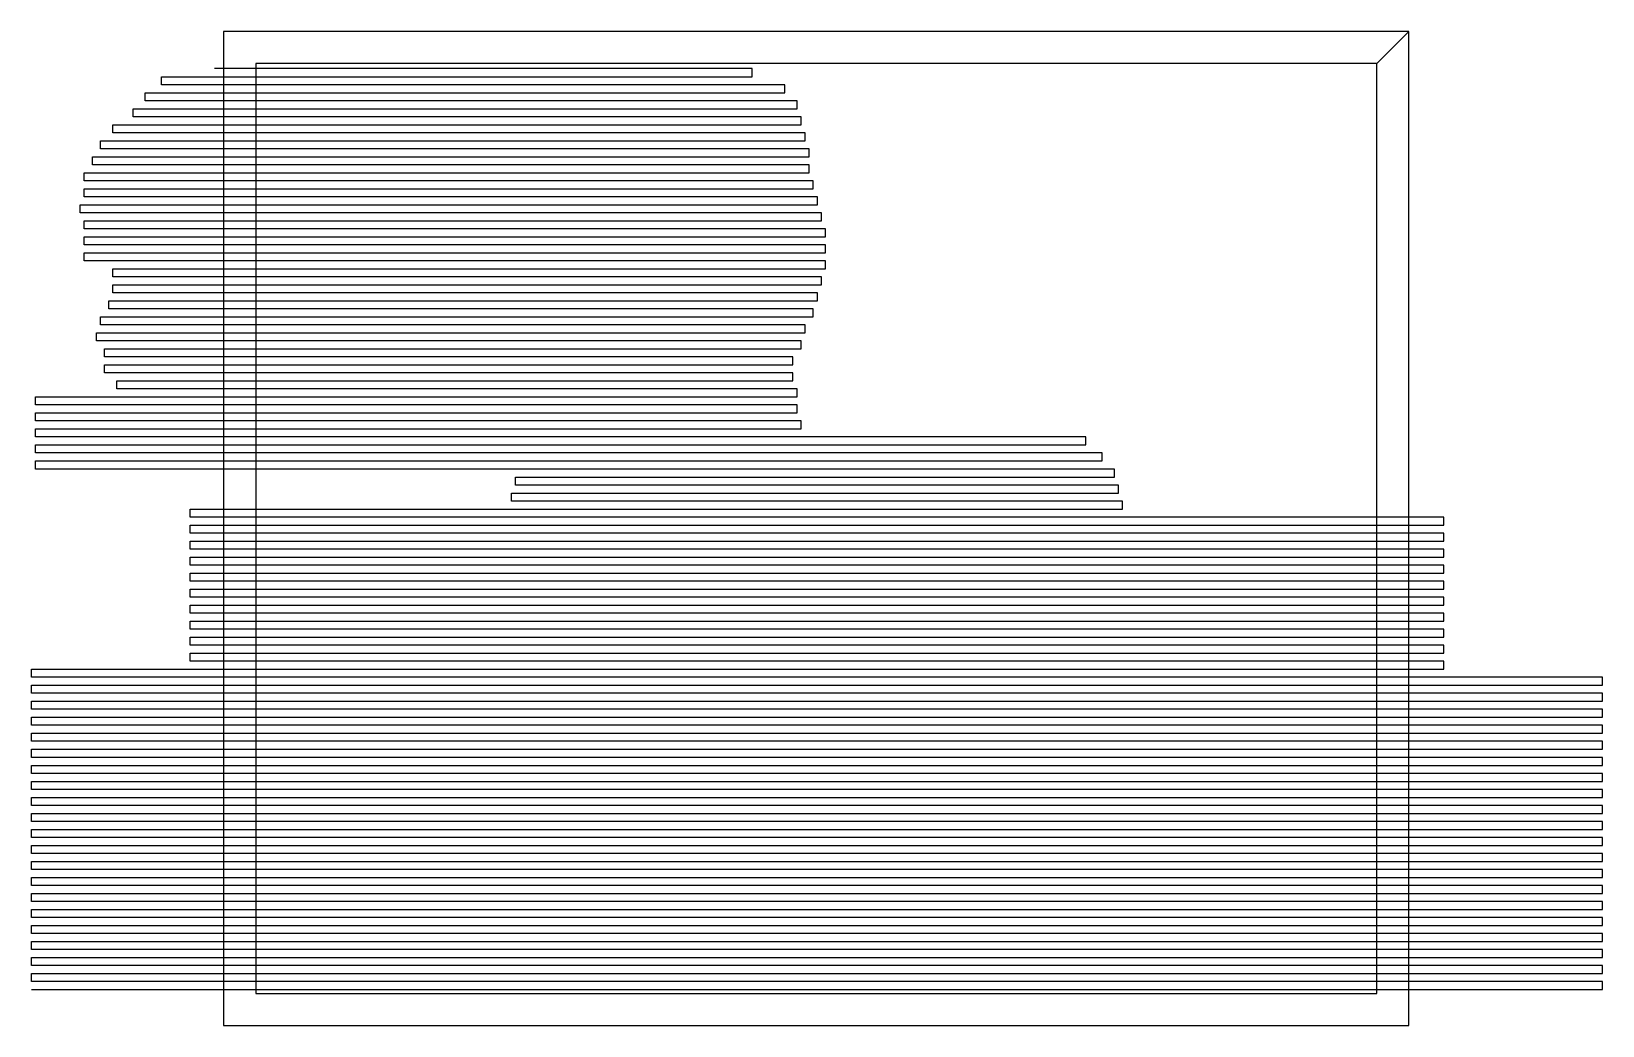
# Model space of a CAD drawing. Extents: x -84 to 14.1, y -60.1 to 2.
import ezdxf

# ---------------------------------------------------------------- set-up
doc = ezdxf.new("R2010")
doc.units = 0
doc.layers.add('DRW0', color=9, linetype='CONTINUOUS')
doc.layers.add('DRW0_CUT', color=4, linetype='CONTINUOUS')

msp = doc.modelspace()

# ---------------------------------------------------------------- linework, layer by layer
for p, q in [((0.992, 0.992), (2, 2)), ((0, 0), (0.992, 0.992)), ((-34.997, 0), (-69.994, 0)), ((-69.994, 0), (-69.994, -29.028)), ((0, 0), (-34.997, 0)), ((0, -29.044), (0, 0)), ((-69.994, -29.028), (-69.994, -58.072)), ((0, -58.072), (0, -29.044)), ((-69.994, -58.072), (-35.005, -58.072)), ((-35.005, -58.072), (0, -58.072))]:
    msp.add_line(p, q)
at = {"layer": '0_CUT'}
for p, q in [((-71.423, 2), (-71.994, 2)), ((-71.994, 2), (-71.994, 1.429)), ((1.405, 2), (-71.423, 2)), ((2, 2), (1.405, 2)), ((2, 1.405), (2, 2)), ((-71.994, 1.429), (-71.994, -59.5)), ((2, -59.5), (2, 1.405)), ((-71.994, -59.5), (-71.994, -60.072)), ((2, -60.072), (2, -59.5)), ((-71.994, -60.072), (-71.423, -60.072)), ((-71.423, -60.072), (1.429, -60.072)), ((1.429, -60.072), (2, -60.072))]:
    msp.add_line(p, q, dxfattribs=at)
at = {"layer": 'DRW0'}
for p, q in [((-75.868, -1.326), (-75.868, -0.826)), ((-75.868, -0.826), (-61.874, -0.826)), ((-58.572, -0.325), (-72.566, -0.325)), ((-61.874, -0.826), (-60.326, -0.826)), ((-59.842, -0.826), (-59.548, -0.826)), ((-58.532, -0.325), (-58.572, -0.325)), ((-57.556, -0.325), (-57.754, -0.325)), ((-52.984, -0.325), (-55.119, -0.325)), ((-54.373, -0.826), (-53.198, -0.826)), ((-52.999, -0.826), (-52.984, -0.826)), ((-38.99, -0.325), (-52.984, -0.325)), ((-52.984, -0.826), (-38.99, -0.826)), ((-38.99, -0.826), (-38.99, -0.325)), ((-76.884, -2.326), (-76.884, -1.826)), ((-76.884, -1.826), (-62.89, -1.826)), ((-61.874, -1.326), (-75.868, -1.326)), ((-62.89, -1.826), (-61.247, -1.826)), ((-61.675, -1.326), (-61.874, -1.326)), ((-61.382, -1.326), (-61.485, -1.326)), ((-60.405, -1.326), (-60.897, -1.326)), ((-50.952, -1.326), (-51.817, -1.326)), ((-51.086, -1.826), (-50.952, -1.826)), ((-36.958, -1.326), (-50.952, -1.326)), ((-50.952, -1.826), (-36.958, -1.826)), ((-36.958, -1.826), (-36.958, -1.326)), ((-77.646, -3.326), (-77.646, -2.826)), ((-77.646, -2.826), (-63.652, -2.826)), ((-62.89, -2.326), (-76.884, -2.326)), ((-63.652, -2.826), (-63.175, -2.826)), ((-62.866, -2.326), (-62.89, -2.326)), ((-62.199, -2.826), (-62.104, -2.826)), ((-62.088, -2.326), (-62.183, -2.326)), ((-61.699, -2.326), (-61.993, -2.326)), ((-50.19, -2.326), (-50.761, -2.326)), ((-50.388, -2.826), (-50.19, -2.826)), ((-36.196, -2.326), (-50.19, -2.326)), ((-50.19, -2.826), (-36.196, -2.826)), ((-36.196, -2.826), (-36.196, -2.326)), ((-78.916, -4.326), (-78.916, -3.826)), ((-78.916, -3.826), (-64.922, -3.826)), ((-63.652, -3.326), (-77.646, -3.326)), ((-64.922, -3.826), (-64.35, -3.826)), ((-63.763, -3.826), (-63.668, -3.826)), ((-63.588, -3.326), (-63.652, -3.326)), ((-49.936, -3.326), (-50.118, -3.326)), ((-50.094, -3.826), (-49.936, -3.826)), ((-35.942, -3.326), (-49.936, -3.326)), ((-49.936, -3.826), (-35.942, -3.826)), ((-35.942, -3.826), (-35.942, -3.326)), ((-79.678, -5.326), (-79.678, -4.826)), ((-79.678, -4.826), (-65.684, -4.826)), ((-64.922, -4.326), (-78.916, -4.326)), ((-65.684, -4.826), (-65.604, -4.826)), ((-64.803, -4.326), (-64.922, -4.326)), ((-64.723, -4.826), (-61.699, -4.826)), ((-63.144, -4.326), (-64.318, -4.326)), ((-61.778, -4.326), (-62.461, -4.326)), ((-49.88, -4.826), (-49.682, -4.826)), ((-49.682, -4.326), (-49.864, -4.326)), ((-35.688, -4.326), (-49.682, -4.326)), ((-49.682, -4.826), (-35.688, -4.826)), ((-35.688, -4.826), (-35.688, -4.326)), ((-80.186, -6.326), (-80.186, -5.826)), ((-80.186, -5.826), (-66.192, -5.826)), ((-65.684, -5.326), (-79.678, -5.326)), ((-66.192, -5.826), (-66.009, -5.826)), ((-65.716, -5.826), (-61.715, -5.826)), ((-65.62, -5.326), (-65.684, -5.326)), ((-61.62, -5.326), (-65.231, -5.326)), ((-49.428, -5.326), (-49.61, -5.326)), ((-49.602, -5.826), (-49.428, -5.826)), ((-35.434, -5.326), (-49.428, -5.326)), ((-49.428, -5.826), (-35.434, -5.826)), ((-35.434, -5.826), (-35.434, -5.326)), ((-80.694, -7.326), (-80.694, -6.826)), ((-80.694, -6.826), (-66.7, -6.826)), ((-66.192, -6.326), (-80.186, -6.326)), ((-66.7, -6.826), (-66.327, -6.826)), ((-66.224, -6.826), (-61.445, -6.826)), ((-66.112, -6.326), (-66.192, -6.326)), ((-61.818, -6.326), (-66.017, -6.326)), ((-60.953, -6.826), (-60.755, -6.826)), ((-60.072, -6.826), (-59.977, -6.826)), ((-59.683, -6.826), (-59.588, -6.826)), ((-49.531, -6.826), (-49.428, -6.826)), ((-49.428, -6.326), (-49.507, -6.326)), ((-35.434, -6.326), (-49.428, -6.326)), ((-49.428, -6.826), (-35.434, -6.826)), ((-35.434, -6.826), (-35.434, -6.326)), ((-66.7, -7.326), (-80.694, -7.326)), ((-80.694, -8.327), (-80.694, -7.826)), ((-80.694, -7.826), (-66.7, -7.826)), ((-66.446, -7.326), (-66.7, -7.326)), ((-66.7, -7.826), (-66.62, -7.826)), ((-62.826, -7.326), (-66.343, -7.326)), ((-66.327, -7.826), (-63.104, -7.826)), ((-63.001, -7.826), (-62.517, -7.826)), ((-61.564, -7.326), (-62.342, -7.326)), ((-62.223, -7.826), (-61.929, -7.826)), ((-61.834, -7.826), (-61.54, -7.826)), ((-61.167, -7.326), (-61.366, -7.326)), ((-60.755, -7.826), (-60.659, -7.826)), ((-60.485, -7.326), (-60.683, -7.326)), ((-60.469, -7.826), (-60.27, -7.826)), ((-49.174, -7.326), (-49.356, -7.326)), ((-49.237, -7.826), (-49.174, -7.826)), ((-35.18, -7.326), (-49.174, -7.326)), ((-49.174, -7.826), (-35.18, -7.826)), ((-35.18, -7.826), (-35.18, -7.326)), ((-80.948, -9.327), (-80.948, -8.827)), ((-80.948, -8.827), (-66.954, -8.827)), ((-66.7, -8.327), (-80.694, -8.327)), ((-66.954, -8.827), (-66.478, -8.827)), ((-66.485, -8.327), (-66.7, -8.327)), ((-66.382, -8.827), (-62.969, -8.827)), ((-62.382, -8.327), (-66.287, -8.327)), ((-62.675, -8.827), (-62.572, -8.827)), ((-61.89, -8.327), (-61.993, -8.327)), ((-60.62, -8.327), (-61.501, -8.327)), ((-61.501, -8.827), (-61.405, -8.827)), ((-60.913, -8.827), (-60.723, -8.827)), ((-60.62, -8.827), (-60.524, -8.827)), ((-60.135, -8.827), (-60.032, -8.827)), ((-48.92, -8.327), (-48.999, -8.327)), ((-48.999, -8.827), (-48.92, -8.827)), ((-34.926, -8.327), (-48.92, -8.327)), ((-48.92, -8.827), (-34.926, -8.827)), ((-34.926, -8.827), (-34.926, -8.327)), ((-66.954, -9.327), (-80.948, -9.327)), ((-66.716, -9.327), (-66.954, -9.327)), ((-66.422, -9.327), (-66.62, -9.327)), ((-63.691, -9.327), (-66.231, -9.327)), ((-63.199, -9.327), (-63.588, -9.327)), ((-62.715, -9.327), (-63.009, -9.327)), ((-60.564, -9.327), (-61.445, -9.327)), ((-48.666, -9.327), (-48.848, -9.327)), ((-34.672, -9.327), (-48.666, -9.327)), ((-34.672, -9.827), (-34.672, -9.327)), ((-80.694, -10.327), (-80.694, -9.827)), ((-80.694, -9.827), (-66.7, -9.827)), ((-66.7, -10.327), (-80.694, -10.327)), ((-66.7, -9.827), (-66.517, -9.827)), ((-66.557, -10.327), (-66.7, -10.327)), ((-65.295, -10.327), (-66.271, -10.327)), ((-66.224, -9.827), (-64.08, -9.827)), ((-65.001, -10.327), (-65.096, -10.327)), ((-62.223, -9.827), (-62.128, -9.827)), ((-62.025, -9.827), (-61.834, -9.827)), ((-48.745, -9.827), (-48.666, -9.827)), ((-48.666, -9.827), (-34.672, -9.827)), ((-48.412, -10.327), (-48.594, -10.327)), ((-34.417, -10.327), (-48.412, -10.327)), ((-34.417, -10.827), (-34.417, -10.327)), ((-80.694, -11.327), (-80.694, -10.827)), ((-80.694, -10.827), (-66.7, -10.827)), ((-66.7, -11.327), (-80.694, -11.327)), ((-66.7, -10.827), (-66.62, -10.827)), ((-66.581, -11.327), (-66.7, -11.327)), ((-65.604, -11.327), (-66.382, -11.327)), ((-66.327, -10.827), (-65.446, -10.827)), ((-64.43, -11.327), (-64.525, -11.327)), ((-48.554, -10.827), (-48.412, -10.827)), ((-48.412, -10.827), (-34.417, -10.827)), ((-34.417, -11.327), (-48.412, -11.327)), ((-34.417, -11.827), (-34.417, -11.327)), ((-80.694, -12.327), (-80.694, -11.827)), ((-80.694, -11.827), (-66.7, -11.827)), ((-66.7, -12.327), (-80.694, -12.327)), ((-66.7, -11.827), (-66.517, -11.827)), ((-66.581, -12.327), (-66.7, -12.327)), ((-66.422, -11.827), (-65.35, -11.827)), ((-65.406, -12.327), (-66.382, -12.327)), ((-65.247, -11.827), (-65.057, -11.827)), ((-63.255, -12.327), (-63.549, -12.327)), ((-61.009, -12.327), (-61.112, -12.327)), ((-58.278, -12.327), (-58.476, -12.327)), ((-48.451, -11.827), (-48.412, -11.827)), ((-48.412, -11.827), (-34.417, -11.827)), ((-34.417, -12.327), (-48.412, -12.327)), ((-34.417, -12.827), (-34.417, -12.327)), ((-78.916, -13.327), (-78.916, -12.827)), ((-78.916, -12.827), (-64.922, -12.827)), ((-64.922, -13.327), (-78.916, -13.327)), ((-64.922, -12.827), (-64.739, -12.827)), ((-64.779, -13.327), (-64.922, -13.327)), ((-61.953, -13.327), (-62.144, -13.327)), ((-50.285, -12.827), (-49.999, -12.827)), ((-49.801, -12.827), (-49.412, -12.827)), ((-49.348, -13.327), (-49.642, -13.327)), ((-34.672, -13.327), (-48.666, -13.327)), ((-48.626, -12.827), (-48.412, -12.827)), ((-48.412, -12.827), (-34.417, -12.827)), ((-34.672, -13.827), (-34.672, -13.327)), ((-78.916, -14.327), (-78.916, -13.827)), ((-78.916, -13.827), (-64.922, -13.827)), ((-64.922, -14.327), (-78.916, -14.327)), ((-64.35, -14.327), (-64.922, -14.327)), ((-64.057, -14.327), (-64.255, -14.327)), ((-63.668, -14.327), (-63.961, -14.327)), ((-63.374, -14.327), (-63.572, -14.327)), ((-62.787, -14.327), (-63.08, -14.327)), ((-61.715, -14.327), (-62.596, -14.327)), ((-62.382, -13.827), (-61.699, -13.827)), ((-34.926, -14.327), (-48.92, -14.327)), ((-48.808, -13.827), (-48.666, -13.827)), ((-48.666, -13.827), (-34.672, -13.827)), ((-34.926, -14.82), (-34.926, -14.327)), ((-79.17, -15.32), (-79.17, -14.82)), ((-79.17, -14.82), (-65.176, -14.82)), ((-65.176, -15.32), (-79.17, -15.32)), ((-65.176, -14.82), (-64.215, -14.82)), ((-64.993, -15.32), (-65.176, -15.32)), ((-64.604, -15.32), (-64.803, -15.32)), ((-64.12, -14.82), (-63.826, -14.82)), ((-61.874, -15.32), (-63.041, -15.32)), ((-62.945, -14.82), (-61.969, -14.82)), ((-56.206, -15.32), (-57.572, -15.32)), ((-49.174, -14.82), (-48.92, -14.82)), ((-35.18, -15.32), (-49.174, -15.32)), ((-48.92, -14.82), (-34.926, -14.82)), ((-35.18, -15.82), (-35.18, -15.32)), ((-79.678, -16.32), (-79.678, -15.82)), ((-79.678, -15.82), (-65.684, -15.82)), ((-65.684, -16.32), (-79.678, -16.32)), ((-65.684, -15.82), (-65.501, -15.82)), ((-65.581, -16.32), (-65.684, -16.32)), ((-65.406, -15.82), (-65.311, -15.82)), ((-63.358, -15.82), (-62.477, -15.82)), ((-62.945, -16.32), (-63.334, -16.32)), ((-62.382, -15.82), (-62.183, -15.82)), ((-61.58, -16.32), (-61.874, -16.32)), ((-57.103, -15.82), (-56.619, -15.82)), ((-49.682, -16.32), (-49.864, -16.32)), ((-35.688, -16.32), (-49.682, -16.32)), ((-49.586, -15.82), (-49.174, -15.82)), ((-49.174, -15.82), (-35.18, -15.82)), ((-35.688, -16.82), (-35.688, -16.32)), ((-79.932, -17.32), (-79.932, -16.82)), ((-79.932, -16.82), (-65.938, -16.82)), ((-65.938, -17.32), (-79.932, -17.32)), ((-65.66, -17.32), (-65.938, -17.32)), ((-35.942, -17.32), (-49.936, -17.32)), ((-49.824, -16.82), (-49.682, -16.82)), ((-49.682, -16.82), (-35.688, -16.82)), ((-35.942, -17.82), (-35.942, -17.32)), ((-79.424, -18.32), (-79.424, -17.82)), ((-79.424, -17.82), (-65.43, -17.82)), ((-65.43, -18.32), (-79.424, -18.32)), ((-65.192, -18.32), (-65.43, -18.32)), ((-59.627, -18.32), (-59.818, -18.32)), ((-36.45, -18.32), (-50.444, -18.32)), ((-50.293, -17.82), (-49.936, -17.82)), ((-49.936, -17.82), (-35.942, -17.82)), ((-36.45, -18.82), (-36.45, -18.32)), ((-79.424, -19.32), (-79.424, -18.82)), ((-79.424, -18.82), (-65.43, -18.82)), ((-65.43, -19.32), (-79.424, -19.32)), ((-65.43, -18.82), (-64.954, -18.82)), ((-65.271, -19.32), (-65.43, -19.32)), ((-64.787, -19.32), (-65.081, -19.32)), ((-62.247, -19.32), (-62.929, -19.32)), ((-50.602, -18.82), (-50.444, -18.82)), ((-50.444, -19.32), (-50.523, -19.32)), ((-50.444, -18.82), (-36.45, -18.82)), ((-36.45, -19.32), (-50.444, -19.32)), ((-36.45, -19.82), (-36.45, -19.32)), ((-78.662, -20.32), (-78.662, -19.82)), ((-78.662, -19.82), (-64.668, -19.82)), ((-64.668, -20.32), (-78.662, -20.32)), ((-64.334, -20.32), (-64.668, -20.32)), ((-62.906, -19.82), (-62.517, -19.82)), ((-62.58, -20.32), (-62.866, -20.32)), ((-50.602, -19.82), (-50.444, -19.82)), ((-50.444, -19.82), (-36.45, -19.82)), ((-50.19, -20.32), (-50.372, -20.32)), ((-36.196, -20.32), (-50.19, -20.32)), ((-36.196, -20.82), (-36.196, -20.32)), ((-83.742, -21.32), (-83.742, -20.82)), ((-83.742, -20.82), (-69.748, -20.82)), ((-69.748, -21.32), (-83.742, -21.32)), ((-69.748, -20.82), (-64.493, -20.82)), ((-69.51, -21.32), (-69.748, -21.32)), ((-63.842, -21.32), (-68.438, -21.32)), ((-62.286, -21.32), (-63.453, -21.32)), ((-63.318, -20.82), (-62.929, -20.82)), ((-62.731, -20.82), (-62.54, -20.82)), ((-59.119, -20.82), (-58.826, -20.82)), ((-50.428, -20.82), (-50.19, -20.82)), ((-50.19, -21.32), (-50.269, -21.32)), ((-50.19, -20.82), (-36.196, -20.82)), ((-36.196, -21.32), (-50.19, -21.32)), ((-36.196, -21.821), (-36.196, -21.32)), ((-83.742, -22.321), (-83.742, -21.821)), ((-83.742, -21.821), (-69.748, -21.821)), ((-69.748, -22.321), (-83.742, -22.321)), ((-69.748, -21.821), (-69.668, -21.821)), ((-69.645, -22.321), (-69.748, -22.321)), ((-67.128, -21.821), (-64.001, -21.821)), ((-63.398, -22.321), (-65.835, -22.321)), ((-63.707, -21.821), (-62.636, -21.821)), ((-62.223, -22.321), (-63.302, -22.321)), ((-62.437, -21.821), (-61.659, -21.821)), ((-61.445, -22.321), (-61.739, -22.321)), ((-60.762, -22.321), (-61.247, -22.321)), ((-60.08, -22.321), (-60.366, -22.321)), ((-58.318, -22.321), (-58.516, -22.321)), ((-50.428, -21.821), (-50.19, -21.821)), ((-49.936, -22.321), (-50.213, -22.321)), ((-50.19, -21.821), (-36.196, -21.821)), ((-35.942, -22.321), (-49.936, -22.321)), ((-35.942, -22.821), (-35.942, -22.321)), ((-83.742, -23.321), (-83.742, -22.821)), ((-83.742, -22.821), (-69.748, -22.821)), ((-69.748, -23.321), (-83.742, -23.321)), ((-69.748, -22.821), (-69.668, -22.821)), ((-69.526, -23.321), (-69.748, -23.321)), ((-62.294, -23.321), (-65.223, -23.321)), ((-65.073, -22.821), (-62.342, -22.821)), ((-60.096, -22.821), (-59.318, -22.821)), ((-59.024, -22.821), (-58.437, -22.821)), ((-50.039, -22.821), (-49.936, -22.821)), ((-49.936, -22.821), (-35.942, -22.821)), ((-36.426, -23.321), (-49.697, -23.321)), ((-32.155, -23.321), (-33.314, -23.321)), ((-18.161, -23.321), (-32.155, -23.321)), ((-18.161, -23.821), (-18.161, -23.321)), ((-83.742, -24.321), (-83.742, -23.821)), ((-83.742, -23.821), (-69.748, -23.821)), ((-69.748, -24.321), (-83.742, -24.321)), ((-69.748, -23.821), (-69.668, -23.821)), ((-69.676, -24.321), (-69.748, -24.321)), ((-62.152, -24.321), (-66.16, -24.321)), ((-65.763, -23.821), (-62.247, -23.821)), ((-61.667, -24.321), (-62.056, -24.321)), ((-58.643, -24.321), (-58.738, -24.321)), ((-38.323, -24.321), (-49.951, -24.321)), ((-49.745, -23.821), (-37.64, -23.821)), ((-32.378, -23.821), (-32.155, -23.821)), ((-32.155, -23.821), (-18.161, -23.821)), ((-31.139, -24.321), (-31.711, -24.321)), ((-17.145, -24.321), (-31.139, -24.321)), ((-17.145, -24.821), (-17.145, -24.321)), ((-83.742, -25.321), (-83.742, -24.821)), ((-83.742, -24.821), (-69.748, -24.821)), ((-69.748, -25.321), (-83.742, -25.321)), ((-39.101, -25.321), (-69.748, -25.321)), ((-66.525, -24.821), (-61.644, -24.821)), ((-61.445, -24.821), (-61.35, -24.821)), ((-54.222, -24.821), (-53.634, -24.821)), ((-53.047, -24.821), (-52.952, -24.821)), ((-50.213, -24.821), (-38.886, -24.821)), ((-31.29, -24.821), (-31.139, -24.821)), ((-31.139, -24.821), (-17.145, -24.821)), ((-30.377, -25.321), (-30.75, -25.321)), ((-16.383, -25.321), (-30.377, -25.321)), ((-16.383, -25.821), (-16.383, -25.321)), ((-53.769, -26.321), (-53.769, -25.821)), ((-53.769, -25.821), (-39.775, -25.821)), ((-39.775, -26.321), (-53.769, -26.321)), ((-39.775, -25.821), (-39.474, -25.821)), ((-39.728, -26.321), (-39.775, -26.321)), ((-30.552, -25.821), (-30.377, -25.821)), ((-30.377, -25.821), (-16.383, -25.821)), ((-30.123, -26.321), (-30.361, -26.321)), ((-16.129, -26.321), (-30.123, -26.321)), ((-16.129, -26.821), (-16.129, -26.321)), ((-54.023, -27.321), (-54.023, -26.821)), ((-54.023, -26.821), (-40.029, -26.821)), ((-40.029, -27.321), (-54.023, -27.321)), ((-40.029, -26.821), (-39.847, -26.821)), ((-39.887, -27.321), (-40.029, -27.321)), ((-30.163, -26.821), (-30.123, -26.821)), ((-30.123, -26.821), (-16.129, -26.821)), ((-29.869, -27.321), (-30.004, -27.321)), ((-15.875, -27.321), (-29.869, -27.321)), ((-15.875, -27.821), (-15.875, -27.321)), ((-74.09, -28.321), (-74.09, -27.821)), ((-74.09, -27.821), (-60.096, -27.821)), ((-60.096, -28.321), (-74.09, -28.321)), ((-60.096, -27.821), (-40.006, -27.821)), ((-59.889, -28.321), (-60.096, -28.321)), ((-39.879, -28.321), (-49.888, -28.321)), ((-30.02, -27.821), (-29.869, -27.821)), ((-19.884, -28.321), (-29.893, -28.321)), ((-29.869, -27.821), (-15.875, -27.821)), ((-9.803, -28.321), (-9.882, -28.321)), ((4.191, -28.321), (-9.803, -28.321)), ((4.191, -28.821), (4.191, -28.321)), ((-74.09, -29.322), (-74.09, -28.821)), ((-74.09, -28.821), (-60.096, -28.821)), ((-60.096, -29.322), (-74.09, -29.322)), ((-60.096, -28.821), (-60.016, -28.821)), ((-59.889, -29.322), (-60.096, -29.322)), ((-50.015, -28.821), (-39.958, -28.821)), ((-39.728, -29.322), (-49.888, -29.322)), ((-30.076, -28.821), (-20.011, -28.821)), ((-19.884, -29.322), (-30.044, -29.322)), ((-10.009, -28.821), (-9.803, -28.821)), ((-9.803, -29.322), (-9.882, -29.322)), ((-9.803, -28.821), (4.191, -28.821)), ((4.191, -29.322), (-9.803, -29.322)), ((4.191, -29.822), (4.191, -29.322)), ((-74.09, -30.322), (-74.09, -29.822)), ((-74.09, -29.822), (-60.096, -29.822)), ((-60.096, -30.322), (-74.09, -30.322)), ((-60.096, -29.822), (-60.016, -29.822)), ((-59.889, -30.322), (-60.096, -30.322)), ((-50.015, -29.822), (-39.696, -29.822)), ((-39.347, -30.322), (-49.888, -30.322)), ((-19.884, -30.322), (-30.425, -30.322)), ((-30.33, -29.822), (-20.011, -29.822)), ((-10.009, -29.822), (-9.803, -29.822)), ((-9.803, -30.322), (-9.882, -30.322)), ((-9.803, -29.822), (4.191, -29.822)), ((4.191, -30.322), (-9.803, -30.322)), ((4.191, -30.822), (4.191, -30.322)), ((-74.09, -31.322), (-74.09, -30.822)), ((-74.09, -30.822), (-60.096, -30.822)), ((-60.096, -31.322), (-74.09, -31.322)), ((-60.096, -30.822), (-60.016, -30.822)), ((-59.889, -31.322), (-60.096, -31.322)), ((-50.015, -30.822), (-39.188, -30.822)), ((-38.68, -31.322), (-49.888, -31.322)), ((-19.884, -31.322), (-31.092, -31.322)), ((-30.838, -30.822), (-20.011, -30.822)), ((-10.009, -30.822), (-9.803, -30.822)), ((-9.803, -31.322), (-9.882, -31.322)), ((-9.803, -30.822), (4.191, -30.822)), ((4.191, -31.322), (-9.803, -31.322)), ((4.191, -31.822), (4.191, -31.322)), ((-74.09, -32.322), (-74.09, -31.822)), ((-74.09, -31.822), (-60.096, -31.822)), ((-60.096, -32.322), (-74.09, -32.322)), ((-60.096, -31.822), (-60.016, -31.822)), ((-59.889, -32.322), (-60.096, -32.322)), ((-50.015, -31.822), (-38.323, -31.822)), ((-37.513, -32.322), (-49.888, -32.322)), ((-19.884, -32.322), (-32.258, -32.322)), ((-31.703, -31.822), (-20.011, -31.822)), ((-10.009, -31.822), (-9.803, -31.822)), ((-9.803, -32.322), (-9.882, -32.322)), ((-9.803, -31.822), (4.191, -31.822)), ((4.191, -32.322), (-9.803, -32.322)), ((4.191, -32.822), (4.191, -32.322)), ((-74.09, -33.322), (-74.09, -32.822)), ((-74.09, -32.822), (-60.096, -32.822)), ((-60.096, -33.322), (-74.09, -33.322)), ((-60.096, -32.822), (-60.016, -32.822)), ((-59.889, -33.322), (-60.096, -33.322)), ((-50.015, -32.822), (-36.569, -32.822)), ((-19.884, -33.322), (-49.888, -33.322)), ((-33.457, -32.822), (-20.011, -32.822)), ((-10.009, -32.822), (-9.803, -32.822)), ((-9.803, -33.322), (-9.882, -33.322)), ((-9.803, -32.822), (4.191, -32.822)), ((4.191, -33.322), (-9.803, -33.322)), ((4.191, -33.822), (4.191, -33.322)), ((-74.09, -34.322), (-74.09, -33.822)), ((-74.09, -33.822), (-60.096, -33.822)), ((-60.096, -34.322), (-74.09, -34.322)), ((-60.096, -33.822), (-60.016, -33.822)), ((-59.889, -34.322), (-60.096, -34.322)), ((-50.015, -33.822), (-20.011, -33.822)), ((-19.884, -34.322), (-49.888, -34.322)), ((-10.009, -33.822), (-9.803, -33.822)), ((-9.803, -34.322), (-9.882, -34.322)), ((-9.803, -33.822), (4.191, -33.822)), ((4.191, -34.322), (-9.803, -34.322)), ((4.191, -34.822), (4.191, -34.322)), ((-74.09, -35.322), (-74.09, -34.822)), ((-74.09, -34.822), (-60.096, -34.822)), ((-60.096, -34.822), (-60.016, -34.822)), ((-50.015, -34.822), (-20.011, -34.822)), ((-10.009, -34.822), (-9.803, -34.822)), ((-9.803, -34.822), (4.191, -34.822)), ((-60.096, -35.322), (-74.09, -35.322)), ((-74.09, -36.323), (-74.09, -35.822)), ((-74.09, -35.822), (-60.096, -35.822)), ((-59.889, -35.322), (-60.096, -35.322)), ((-60.096, -35.822), (-60.016, -35.822)), ((-50.015, -35.822), (-20.011, -35.822)), ((-19.884, -35.322), (-49.888, -35.322)), ((-10.009, -35.822), (-9.803, -35.822)), ((-9.803, -35.322), (-9.882, -35.322)), ((4.191, -35.322), (-9.803, -35.322)), ((-9.803, -35.822), (4.191, -35.822)), ((4.191, -35.822), (4.191, -35.322)), ((-60.096, -36.323), (-74.09, -36.323)), ((-74.09, -37.323), (-74.09, -36.823)), ((-74.09, -36.823), (-60.096, -36.823)), ((-59.889, -36.323), (-60.096, -36.323)), ((-60.096, -36.823), (-60.016, -36.823)), ((-50.015, -36.823), (-20.011, -36.823)), ((-19.884, -36.323), (-49.888, -36.323)), ((-10.009, -36.823), (-9.803, -36.823)), ((-9.803, -36.323), (-9.882, -36.323)), ((4.191, -36.323), (-9.803, -36.323)), ((-9.803, -36.823), (4.191, -36.823)), ((4.191, -36.823), (4.191, -36.323)), ((-83.996, -38.323), (-83.996, -37.823)), ((-83.996, -37.823), (-70.002, -37.823)), ((-60.096, -37.323), (-74.09, -37.323)), ((-70.002, -37.823), (-59.921, -37.823)), ((-59.889, -37.323), (-60.096, -37.323)), ((-49.92, -37.823), (-19.915, -37.823)), ((-19.884, -37.323), (-49.888, -37.323)), ((-9.922, -37.823), (-9.803, -37.823)), ((-9.803, -37.323), (-9.882, -37.323)), ((4.191, -37.323), (-9.803, -37.323)), ((-9.803, -37.823), (4.191, -37.823)), ((4.191, -37.823), (4.191, -37.323)), ((-70.002, -38.323), (-83.996, -38.323)), ((-83.996, -39.323), (-83.996, -38.823)), ((-83.996, -38.823), (-70.002, -38.823)), ((-69.978, -38.323), (-70.002, -38.323)), ((-70.002, -38.823), (-69.922, -38.823)), ((-29.98, -38.323), (-39.982, -38.323)), ((-39.918, -38.823), (-29.917, -38.823)), ((0.103, -38.323), (0.024, -38.323)), ((0.079, -38.823), (0.103, -38.823)), ((14.097, -38.323), (0.103, -38.323)), ((0.103, -38.823), (14.097, -38.823)), ((14.097, -38.823), (14.097, -38.323)), ((-70.002, -39.323), (-83.996, -39.323)), ((-83.996, -40.323), (-83.996, -39.823)), ((-83.996, -39.823), (-70.002, -39.823)), ((-69.978, -39.323), (-70.002, -39.323)), ((-70.002, -39.823), (-69.922, -39.823)), ((-29.98, -39.323), (-39.982, -39.323)), ((-39.918, -39.823), (-29.917, -39.823)), ((0.103, -39.323), (0.024, -39.323)), ((0.079, -39.823), (0.103, -39.823)), ((14.097, -39.323), (0.103, -39.323)), ((0.103, -39.823), (14.097, -39.823)), ((14.097, -39.823), (14.097, -39.323)), ((-70.002, -40.323), (-83.996, -40.323)), ((-83.996, -41.323), (-83.996, -40.823)), ((-83.996, -40.823), (-70.002, -40.823)), ((-69.978, -40.323), (-70.002, -40.323)), ((-70.002, -40.823), (-69.922, -40.823)), ((-29.98, -40.323), (-39.982, -40.323)), ((-39.918, -40.823), (-29.917, -40.823)), ((0.103, -40.323), (0.024, -40.323)), ((0.079, -40.823), (0.103, -40.823)), ((14.097, -40.323), (0.103, -40.323)), ((0.103, -40.823), (14.097, -40.823)), ((14.097, -40.823), (14.097, -40.323)), ((-70.002, -41.323), (-83.996, -41.323)), ((-83.996, -42.323), (-83.996, -41.823)), ((-83.996, -41.823), (-70.002, -41.823)), ((-69.978, -41.323), (-70.002, -41.323)), ((-70.002, -41.823), (-69.922, -41.823)), ((-29.98, -41.323), (-39.982, -41.323)), ((-39.918, -41.823), (-29.917, -41.823)), ((0.103, -41.323), (0.024, -41.323)), ((0.079, -41.823), (0.103, -41.823)), ((14.097, -41.323), (0.103, -41.323)), ((0.103, -41.823), (14.097, -41.823)), ((14.097, -41.823), (14.097, -41.323)), ((-70.002, -42.323), (-83.996, -42.323)), ((-83.996, -43.324), (-83.996, -42.823)), ((-83.996, -42.823), (-70.002, -42.823)), ((-69.978, -42.323), (-70.002, -42.323)), ((-70.002, -42.823), (-69.922, -42.823)), ((-29.98, -42.323), (-39.982, -42.323)), ((-39.918, -42.823), (-29.917, -42.823)), ((0.103, -42.323), (0.024, -42.323)), ((0.079, -42.823), (0.103, -42.823)), ((14.097, -42.323), (0.103, -42.323)), ((0.103, -42.823), (14.097, -42.823)), ((14.097, -42.823), (14.097, -42.323)), ((-70.002, -43.324), (-83.996, -43.324)), ((-83.996, -44.324), (-83.996, -43.824)), ((-83.996, -43.824), (-70.002, -43.824)), ((-69.978, -43.324), (-70.002, -43.324)), ((-70.002, -43.824), (-69.922, -43.824)), ((-29.98, -43.324), (-39.982, -43.324)), ((-39.918, -43.824), (-29.917, -43.824)), ((0.103, -43.324), (0.024, -43.324)), ((0.079, -43.824), (0.103, -43.824)), ((14.097, -43.324), (0.103, -43.324)), ((0.103, -43.824), (14.097, -43.824)), ((14.097, -43.824), (14.097, -43.324)), ((-70.002, -44.324), (-83.996, -44.324)), ((-83.996, -45.324), (-83.996, -44.824)), ((-83.996, -44.824), (-70.002, -44.824)), ((-69.978, -44.324), (-70.002, -44.324)), ((-70.002, -44.824), (-69.922, -44.824)), ((-29.98, -44.324), (-39.982, -44.324)), ((-39.918, -44.824), (-29.917, -44.824)), ((0.103, -44.324), (0.024, -44.324)), ((0.079, -44.824), (0.103, -44.824)), ((14.097, -44.324), (0.103, -44.324)), ((0.103, -44.824), (14.097, -44.824)), ((14.097, -44.824), (14.097, -44.324)), ((-70.002, -45.324), (-83.996, -45.324)), ((-83.996, -46.324), (-83.996, -45.824)), ((-83.996, -45.824), (-70.002, -45.824)), ((-69.978, -45.324), (-70.002, -45.324)), ((-70.002, -45.824), (-69.922, -45.824)), ((-29.98, -45.324), (-39.982, -45.324)), ((-39.918, -45.824), (-29.917, -45.824)), ((0.103, -45.324), (0.024, -45.324)), ((0.079, -45.824), (0.103, -45.824)), ((14.097, -45.324), (0.103, -45.324)), ((0.103, -45.824), (14.097, -45.824)), ((14.097, -45.824), (14.097, -45.324)), ((-70.002, -46.324), (-83.996, -46.324)), ((-83.996, -47.324), (-83.996, -46.824)), ((-83.996, -46.824), (-70.002, -46.824)), ((-69.978, -46.324), (-70.002, -46.324)), ((-70.002, -46.824), (-69.922, -46.824)), ((-29.98, -46.324), (-39.982, -46.324)), ((-39.918, -46.824), (-29.917, -46.824)), ((0.103, -46.324), (0.024, -46.324)), ((0.079, -46.824), (0.103, -46.824)), ((14.097, -46.324), (0.103, -46.324)), ((0.103, -46.824), (14.097, -46.824)), ((14.097, -46.824), (14.097, -46.324)), ((-70.002, -47.324), (-83.996, -47.324)), ((-83.996, -48.324), (-83.996, -47.824)), ((-83.996, -47.824), (-70.002, -47.824)), ((-69.978, -47.324), (-70.002, -47.324)), ((-70.002, -47.824), (-69.922, -47.824)), ((-29.98, -47.324), (-39.982, -47.324)), ((-39.918, -47.824), (-29.917, -47.824)), ((0.103, -47.324), (0.024, -47.324)), ((0.079, -47.824), (0.103, -47.824)), ((14.097, -47.324), (0.103, -47.324)), ((0.103, -47.824), (14.097, -47.824)), ((14.097, -47.824), (14.097, -47.324)), ((-70.002, -48.324), (-83.996, -48.324)), ((-83.996, -49.324), (-83.996, -48.824)), ((-83.996, -48.824), (-70.002, -48.824)), ((-69.978, -48.324), (-70.002, -48.324)), ((-70.002, -48.824), (-69.922, -48.824)), ((-49.983, -48.324), (-59.977, -48.324)), ((-59.921, -48.824), (-49.92, -48.824)), ((-29.98, -48.324), (-39.982, -48.324)), ((-39.918, -48.824), (-29.917, -48.824)), ((-9.978, -48.324), (-19.979, -48.324)), ((-19.915, -48.824), (-9.922, -48.824)), ((0.103, -48.324), (0.024, -48.324)), ((0.079, -48.824), (0.103, -48.824)), ((14.097, -48.324), (0.103, -48.324)), ((0.103, -48.824), (14.097, -48.824)), ((14.097, -48.824), (14.097, -48.324)), ((-70.002, -49.324), (-83.996, -49.324)), ((-83.996, -50.324), (-83.996, -49.824)), ((-83.996, -49.824), (-70.002, -49.824)), ((-69.978, -49.324), (-70.002, -49.324)), ((-70.002, -49.824), (-69.922, -49.824)), ((-49.983, -49.324), (-59.977, -49.324)), ((-59.921, -49.824), (-49.92, -49.824)), ((-29.98, -49.324), (-39.982, -49.324)), ((-39.918, -49.824), (-29.917, -49.824)), ((-9.978, -49.324), (-19.979, -49.324)), ((-19.915, -49.824), (-9.922, -49.824)), ((0.103, -49.324), (0.024, -49.324)), ((0.079, -49.824), (0.103, -49.824)), ((14.097, -49.324), (0.103, -49.324)), ((0.103, -49.824), (14.097, -49.824)), ((14.097, -49.824), (14.097, -49.324)), ((-70.002, -50.324), (-83.996, -50.324)), ((-83.996, -51.325), (-83.996, -50.825)), ((-83.996, -50.825), (-70.002, -50.825)), ((-69.978, -50.324), (-70.002, -50.324)), ((-70.002, -50.825), (-69.922, -50.825)), ((-49.983, -50.324), (-59.977, -50.324)), ((-59.921, -50.825), (-49.92, -50.825)), ((-29.98, -50.324), (-39.982, -50.324)), ((-39.918, -50.825), (-29.917, -50.825)), ((-9.978, -50.324), (-19.979, -50.324)), ((-19.915, -50.825), (-9.922, -50.825)), ((0.103, -50.324), (0.024, -50.324)), ((0.079, -50.825), (0.103, -50.825)), ((14.097, -50.324), (0.103, -50.324)), ((0.103, -50.825), (14.097, -50.825)), ((14.097, -50.825), (14.097, -50.324)), ((-70.002, -51.325), (-83.996, -51.325)), ((-83.996, -52.325), (-83.996, -51.825)), ((-83.996, -51.825), (-70.002, -51.825)), ((-69.978, -51.325), (-70.002, -51.325)), ((-70.002, -51.825), (-69.922, -51.825)), ((-49.983, -51.325), (-59.977, -51.325)), ((-59.921, -51.825), (-49.92, -51.825)), ((-29.98, -51.325), (-39.982, -51.325)), ((-39.918, -51.825), (-29.917, -51.825)), ((-9.978, -51.325), (-19.979, -51.325)), ((-19.915, -51.825), (-9.922, -51.825)), ((0.103, -51.325), (0.024, -51.325)), ((0.079, -51.825), (0.103, -51.825)), ((14.097, -51.325), (0.103, -51.325)), ((0.103, -51.825), (14.097, -51.825)), ((14.097, -51.825), (14.097, -51.325)), ((-70.002, -52.325), (-83.996, -52.325)), ((-83.996, -53.325), (-83.996, -52.825)), ((-83.996, -52.825), (-70.002, -52.825)), ((-69.978, -52.325), (-70.002, -52.325)), ((-70.002, -52.825), (-69.922, -52.825)), ((-49.983, -52.325), (-59.977, -52.325)), ((-59.921, -52.825), (-49.92, -52.825)), ((-29.98, -52.325), (-39.982, -52.325)), ((-39.918, -52.825), (-29.917, -52.825)), ((-9.978, -52.325), (-19.979, -52.325)), ((-19.915, -52.825), (-9.922, -52.825)), ((0.103, -52.325), (0.024, -52.325)), ((0.079, -52.825), (0.103, -52.825)), ((14.097, -52.325), (0.103, -52.325)), ((0.103, -52.825), (14.097, -52.825)), ((14.097, -52.825), (14.097, -52.325)), ((-70.002, -53.325), (-83.996, -53.325)), ((-83.996, -54.325), (-83.996, -53.825)), ((-83.996, -53.825), (-70.002, -53.825)), ((-69.978, -53.325), (-70.002, -53.325)), ((-70.002, -53.825), (-69.922, -53.825)), ((-49.983, -53.325), (-59.977, -53.325)), ((-59.921, -53.825), (-49.92, -53.825)), ((-29.98, -53.325), (-39.982, -53.325)), ((-39.918, -53.825), (-29.917, -53.825)), ((-9.978, -53.325), (-19.979, -53.325)), ((-19.915, -53.825), (-9.922, -53.825)), ((0.103, -53.325), (0.024, -53.325)), ((0.079, -53.825), (0.103, -53.825)), ((14.097, -53.325), (0.103, -53.325)), ((0.103, -53.825), (14.097, -53.825)), ((14.097, -53.825), (14.097, -53.325)), ((-70.002, -54.325), (-83.996, -54.325)), ((-83.996, -55.325), (-83.996, -54.825)), ((-83.996, -54.825), (-70.002, -54.825)), ((-69.978, -54.325), (-70.002, -54.325)), ((-70.002, -54.825), (-69.922, -54.825)), ((-49.983, -54.325), (-59.977, -54.325)), ((-59.921, -54.825), (-49.92, -54.825)), ((-29.98, -54.325), (-39.982, -54.325)), ((-39.918, -54.825), (-29.917, -54.825)), ((-9.978, -54.325), (-19.979, -54.325)), ((-19.915, -54.825), (-9.922, -54.825)), ((0.103, -54.325), (0.024, -54.325)), ((0.079, -54.825), (0.103, -54.825)), ((14.097, -54.325), (0.103, -54.325)), ((0.103, -54.825), (14.097, -54.825)), ((14.097, -54.825), (14.097, -54.325)), ((-70.002, -55.325), (-83.996, -55.325)), ((-83.996, -56.325), (-83.996, -55.825)), ((-83.996, -55.825), (-70.002, -55.825)), ((-69.978, -55.325), (-70.002, -55.325)), ((-70.002, -55.825), (-69.922, -55.825)), ((-49.983, -55.325), (-59.977, -55.325)), ((-59.921, -55.825), (-49.92, -55.825)), ((-29.98, -55.325), (-39.982, -55.325)), ((-39.918, -55.825), (-29.917, -55.825)), ((-9.978, -55.325), (-19.979, -55.325)), ((-19.915, -55.825), (-9.922, -55.825)), ((0.103, -55.325), (0.024, -55.325)), ((0.079, -55.825), (0.103, -55.825)), ((14.097, -55.325), (0.103, -55.325)), ((0.103, -55.825), (14.097, -55.825)), ((14.097, -55.825), (14.097, -55.325)), ((-70.002, -56.325), (-83.996, -56.325)), ((-83.996, -57.325), (-83.996, -56.825)), ((-83.996, -56.825), (-70.002, -56.825)), ((-69.978, -56.325), (-70.002, -56.325)), ((-70.002, -56.825), (-69.922, -56.825)), ((-49.983, -56.325), (-59.977, -56.325)), ((-59.921, -56.825), (-49.92, -56.825)), ((-29.98, -56.325), (-39.982, -56.325)), ((-39.918, -56.825), (-29.917, -56.825)), ((-9.978, -56.325), (-19.979, -56.325)), ((-19.915, -56.825), (-9.922, -56.825)), ((0.103, -56.325), (0.024, -56.325)), ((0.079, -56.825), (0.103, -56.825)), ((14.097, -56.325), (0.103, -56.325)), ((0.103, -56.825), (14.097, -56.825)), ((14.097, -56.825), (14.097, -56.325)), ((-70.002, -57.325), (-83.996, -57.325)), ((-83.996, -57.826), (-70.002, -57.826)), ((-69.978, -57.325), (-70.002, -57.325)), ((-60, -57.826), (-49.999, -57.826)), ((-49.983, -57.325), (-59.977, -57.325)), ((-39.998, -57.826), (-29.996, -57.826)), ((-29.98, -57.325), (-39.982, -57.325)), ((-20.003, -57.826), (-10.001, -57.826)), ((-9.978, -57.325), (-19.979, -57.325)), ((0, -57.826), (0.103, -57.826)), ((0.103, -57.325), (0.024, -57.325)), ((14.097, -57.325), (0.103, -57.325)), ((0.103, -57.826), (14.097, -57.826)), ((14.097, -57.826), (14.097, -57.325))]:
    msp.add_line(p, q, dxfattribs=at)
at = {"layer": 'DRW0_CUT'}
for p, q in [((-61.874, -0.826), (-61.874, -0.826)), ((-60.326, -0.826), (-59.842, -0.826)), ((-59.548, -0.826), (-54.373, -0.826)), ((-57.754, -0.325), (-58.532, -0.325)), ((-55.119, -0.325), (-57.556, -0.325)), ((-53.198, -0.826), (-52.999, -0.826)), ((-52.984, -0.325), (-52.984, -0.325)), ((-62.89, -1.826), (-62.89, -1.826)), ((-61.485, -1.326), (-61.675, -1.326)), ((-60.897, -1.326), (-61.382, -1.326)), ((-61.247, -1.826), (-51.086, -1.826)), ((-51.817, -1.326), (-60.405, -1.326)), ((-50.952, -1.326), (-50.952, -1.326)), ((-63.652, -2.826), (-63.652, -2.826)), ((-63.175, -2.826), (-62.199, -2.826)), ((-62.183, -2.326), (-62.866, -2.326)), ((-62.104, -2.826), (-50.388, -2.826)), ((-61.993, -2.326), (-62.088, -2.326)), ((-50.761, -2.326), (-61.699, -2.326)), ((-50.19, -2.326), (-50.19, -2.326)), ((-64.922, -3.826), (-64.922, -3.826)), ((-64.35, -3.826), (-63.763, -3.826)), ((-63.668, -3.826), (-50.094, -3.826)), ((-50.118, -3.326), (-63.588, -3.326)), ((-49.936, -3.326), (-49.936, -3.326)), ((-65.684, -4.826), (-65.684, -4.826)), ((-65.604, -4.826), (-64.723, -4.826)), ((-64.318, -4.326), (-64.803, -4.326)), ((-62.461, -4.326), (-63.144, -4.326)), ((-49.864, -4.326), (-61.778, -4.326)), ((-61.699, -4.826), (-49.88, -4.826)), ((-49.682, -4.326), (-49.682, -4.326)), ((-66.192, -5.826), (-66.192, -5.826)), ((-66.009, -5.826), (-65.716, -5.826)), ((-65.231, -5.326), (-65.62, -5.326)), ((-61.715, -5.826), (-49.602, -5.826)), ((-49.61, -5.326), (-61.62, -5.326)), ((-49.428, -5.326), (-49.428, -5.326)), ((-66.7, -6.826), (-66.7, -6.826)), ((-66.327, -6.826), (-66.224, -6.826)), ((-66.017, -6.326), (-66.112, -6.326)), ((-49.507, -6.326), (-61.818, -6.326)), ((-61.445, -6.826), (-60.953, -6.826)), ((-60.755, -6.826), (-60.072, -6.826)), ((-59.977, -6.826), (-59.683, -6.826)), ((-59.588, -6.826), (-49.531, -6.826)), ((-49.428, -6.326), (-49.428, -6.326)), ((-66.7, -7.826), (-66.7, -7.826)), ((-66.62, -7.826), (-66.327, -7.826)), ((-66.343, -7.326), (-66.446, -7.326)), ((-63.104, -7.826), (-63.001, -7.826)), ((-62.342, -7.326), (-62.826, -7.326)), ((-62.517, -7.826), (-62.223, -7.826)), ((-61.929, -7.826), (-61.834, -7.826)), ((-61.366, -7.326), (-61.564, -7.326)), ((-61.54, -7.826), (-60.755, -7.826)), ((-60.683, -7.326), (-61.167, -7.326)), ((-60.659, -7.826), (-60.469, -7.826)), ((-49.356, -7.326), (-60.485, -7.326)), ((-60.27, -7.826), (-49.237, -7.826)), ((-49.174, -7.326), (-49.174, -7.326)), ((-66.954, -8.827), (-66.954, -8.827)), ((-66.287, -8.327), (-66.485, -8.327)), ((-66.478, -8.827), (-66.382, -8.827)), ((-62.969, -8.827), (-62.675, -8.827)), ((-62.572, -8.827), (-61.501, -8.827)), ((-61.993, -8.327), (-62.382, -8.327)), ((-61.501, -8.327), (-61.89, -8.327)), ((-61.405, -8.827), (-60.913, -8.827)), ((-60.723, -8.827), (-60.62, -8.827)), ((-48.999, -8.327), (-60.62, -8.327)), ((-60.524, -8.827), (-60.135, -8.827)), ((-60.032, -8.827), (-48.999, -8.827)), ((-48.92, -8.327), (-48.92, -8.327)), ((-66.62, -9.327), (-66.716, -9.327)), ((-66.231, -9.327), (-66.422, -9.327)), ((-63.588, -9.327), (-63.691, -9.327)), ((-63.009, -9.327), (-63.199, -9.327)), ((-61.445, -9.327), (-62.715, -9.327)), ((-48.848, -9.327), (-60.564, -9.327)), ((-48.666, -9.327), (-48.666, -9.327)), ((-66.7, -9.827), (-66.7, -9.827)), ((-66.271, -10.327), (-66.557, -10.327)), ((-66.517, -9.827), (-66.224, -9.827)), ((-65.096, -10.327), (-65.295, -10.327)), ((-48.594, -10.327), (-65.001, -10.327)), ((-64.08, -9.827), (-62.223, -9.827)), ((-62.128, -9.827), (-62.025, -9.827)), ((-61.834, -9.827), (-48.745, -9.827)), ((-48.412, -10.327), (-48.412, -10.327)), ((-66.7, -10.827), (-66.7, -10.827)), ((-66.62, -10.827), (-66.327, -10.827)), ((-66.382, -11.327), (-66.581, -11.327)), ((-64.525, -11.327), (-65.604, -11.327)), ((-65.446, -10.827), (-48.554, -10.827)), ((-48.412, -11.327), (-64.43, -11.327)), ((-66.7, -11.827), (-66.7, -11.827)), ((-66.382, -12.327), (-66.581, -12.327)), ((-66.517, -11.827), (-66.422, -11.827)), ((-63.549, -12.327), (-65.406, -12.327)), ((-65.35, -11.827), (-65.247, -11.827)), ((-65.057, -11.827), (-48.451, -11.827)), ((-61.112, -12.327), (-63.255, -12.327)), ((-58.476, -12.327), (-61.009, -12.327)), ((-48.412, -12.327), (-58.278, -12.327)), ((-64.922, -12.827), (-64.922, -12.827)), ((-62.144, -13.327), (-64.779, -13.327)), ((-64.739, -12.827), (-50.285, -12.827)), ((-49.642, -13.327), (-61.953, -13.327)), ((-49.999, -12.827), (-49.801, -12.827)), ((-49.412, -12.827), (-48.626, -12.827)), ((-48.666, -13.327), (-49.348, -13.327)), ((-64.922, -13.827), (-62.382, -13.827)), ((-64.255, -14.327), (-64.35, -14.327)), ((-63.961, -14.327), (-64.057, -14.327)), ((-63.572, -14.327), (-63.668, -14.327)), ((-63.08, -14.327), (-63.374, -14.327)), ((-62.596, -14.327), (-62.787, -14.327)), ((-48.92, -14.327), (-61.715, -14.327)), ((-61.699, -13.827), (-48.808, -13.827)), ((-65.176, -14.82), (-65.176, -14.82)), ((-64.803, -15.32), (-64.993, -15.32)), ((-63.041, -15.32), (-64.604, -15.32)), ((-64.215, -14.82), (-64.12, -14.82)), ((-63.826, -14.82), (-62.945, -14.82)), ((-61.969, -14.82), (-49.174, -14.82)), ((-57.572, -15.32), (-61.874, -15.32)), ((-49.174, -15.32), (-56.206, -15.32)), ((-65.684, -15.82), (-65.684, -15.82)), ((-63.334, -16.32), (-65.581, -16.32)), ((-65.501, -15.82), (-65.406, -15.82)), ((-65.311, -15.82), (-63.358, -15.82)), ((-61.874, -16.32), (-62.945, -16.32)), ((-62.477, -15.82), (-62.382, -15.82)), ((-62.183, -15.82), (-57.103, -15.82)), ((-49.864, -16.32), (-61.58, -16.32)), ((-56.619, -15.82), (-49.586, -15.82)), ((-49.682, -16.32), (-49.682, -16.32)), ((-65.938, -16.82), (-49.824, -16.82)), ((-49.936, -17.32), (-65.66, -17.32)), ((-65.43, -17.82), (-50.293, -17.82)), ((-59.818, -18.32), (-65.192, -18.32)), ((-50.444, -18.32), (-59.627, -18.32)), ((-65.43, -18.82), (-65.43, -18.82)), ((-65.081, -19.32), (-65.271, -19.32)), ((-64.954, -18.82), (-50.602, -18.82)), ((-62.929, -19.32), (-64.787, -19.32)), ((-50.523, -19.32), (-62.247, -19.32)), ((-50.444, -19.32), (-50.444, -19.32)), ((-64.668, -19.82), (-62.906, -19.82)), ((-62.866, -20.32), (-64.334, -20.32)), ((-50.372, -20.32), (-62.58, -20.32)), ((-62.517, -19.82), (-50.602, -19.82)), ((-50.19, -20.32), (-50.19, -20.32)), ((-69.748, -20.82), (-69.748, -20.82)), ((-68.438, -21.32), (-69.51, -21.32)), ((-64.493, -20.82), (-63.318, -20.82)), ((-63.453, -21.32), (-63.842, -21.32)), ((-62.929, -20.82), (-62.731, -20.82)), ((-62.54, -20.82), (-59.119, -20.82)), ((-50.269, -21.32), (-62.286, -21.32)), ((-58.826, -20.82), (-50.428, -20.82)), ((-50.19, -21.32), (-50.19, -21.32)), ((-69.748, -21.821), (-69.748, -21.821)), ((-69.668, -21.821), (-67.128, -21.821)), ((-65.835, -22.321), (-69.645, -22.321)), ((-64.001, -21.821), (-63.707, -21.821)), ((-63.302, -22.321), (-63.398, -22.321)), ((-62.636, -21.821), (-62.437, -21.821)), ((-61.739, -22.321), (-62.223, -22.321)), ((-61.659, -21.821), (-50.428, -21.821)), ((-61.247, -22.321), (-61.445, -22.321)), ((-60.366, -22.321), (-60.762, -22.321)), ((-58.516, -22.321), (-60.08, -22.321)), ((-50.213, -22.321), (-58.318, -22.321)), ((-49.936, -22.321), (-49.936, -22.321)), ((-69.748, -22.821), (-69.748, -22.821)), ((-69.668, -22.821), (-65.073, -22.821)), ((-65.223, -23.321), (-69.526, -23.321)), ((-62.342, -22.821), (-60.096, -22.821)), ((-49.697, -23.321), (-62.294, -23.321)), ((-59.318, -22.821), (-59.024, -22.821)), ((-58.437, -22.821), (-50.039, -22.821)), ((-33.314, -23.321), (-36.426, -23.321)), ((-32.155, -23.321), (-32.155, -23.321)), ((-69.748, -23.821), (-69.748, -23.821)), ((-66.16, -24.321), (-69.676, -24.321)), ((-69.668, -23.821), (-65.763, -23.821)), ((-62.247, -23.821), (-49.745, -23.821)), ((-62.056, -24.321), (-62.152, -24.321)), ((-58.738, -24.321), (-61.667, -24.321)), ((-49.951, -24.321), (-58.643, -24.321)), ((-31.711, -24.321), (-38.323, -24.321)), ((-37.64, -23.821), (-32.378, -23.821)), ((-31.139, -24.321), (-31.139, -24.321)), ((-69.748, -24.821), (-66.525, -24.821)), ((-61.644, -24.821), (-61.445, -24.821)), ((-61.35, -24.821), (-54.222, -24.821)), ((-53.634, -24.821), (-53.047, -24.821)), ((-52.952, -24.821), (-50.213, -24.821)), ((-30.75, -25.321), (-39.101, -25.321)), ((-38.886, -24.821), (-31.29, -24.821)), ((-30.377, -25.321), (-30.377, -25.321)), ((-39.775, -25.821), (-39.775, -25.821)), ((-30.361, -26.321), (-39.728, -26.321)), ((-39.474, -25.821), (-30.552, -25.821)), ((-30.123, -26.321), (-30.123, -26.321)), ((-40.029, -26.821), (-40.029, -26.821)), ((-30.004, -27.321), (-39.887, -27.321)), ((-39.847, -26.821), (-30.163, -26.821)), ((-29.869, -27.321), (-29.869, -27.321)), ((-60.096, -27.821), (-60.096, -27.821)), ((-49.888, -28.321), (-59.889, -28.321)), ((-40.006, -27.821), (-30.02, -27.821)), ((-29.893, -28.321), (-39.879, -28.321)), ((-9.882, -28.321), (-19.884, -28.321)), ((-9.803, -28.321), (-9.803, -28.321)), ((-60.096, -28.821), (-60.096, -28.821)), ((-60.016, -28.821), (-50.015, -28.821)), ((-49.888, -29.322), (-59.889, -29.322)), ((-39.958, -28.821), (-30.076, -28.821)), ((-30.044, -29.322), (-39.728, -29.322)), ((-20.011, -28.821), (-10.009, -28.821)), ((-9.882, -29.322), (-19.884, -29.322)), ((-9.803, -29.322), (-9.803, -29.322)), ((-60.096, -29.822), (-60.096, -29.822)), ((-60.016, -29.822), (-50.015, -29.822)), ((-49.888, -30.322), (-59.889, -30.322)), ((-39.696, -29.822), (-30.33, -29.822)), ((-30.425, -30.322), (-39.347, -30.322)), ((-20.011, -29.822), (-10.009, -29.822)), ((-9.882, -30.322), (-19.884, -30.322)), ((-9.803, -30.322), (-9.803, -30.322)), ((-60.096, -30.822), (-60.096, -30.822)), ((-60.016, -30.822), (-50.015, -30.822)), ((-49.888, -31.322), (-59.889, -31.322)), ((-39.188, -30.822), (-30.838, -30.822)), ((-31.092, -31.322), (-38.68, -31.322)), ((-20.011, -30.822), (-10.009, -30.822)), ((-9.882, -31.322), (-19.884, -31.322)), ((-9.803, -31.322), (-9.803, -31.322)), ((-60.096, -31.822), (-60.096, -31.822)), ((-60.016, -31.822), (-50.015, -31.822)), ((-49.888, -32.322), (-59.889, -32.322)), ((-38.323, -31.822), (-31.703, -31.822)), ((-32.258, -32.322), (-37.513, -32.322)), ((-20.011, -31.822), (-10.009, -31.822)), ((-9.882, -32.322), (-19.884, -32.322)), ((-9.803, -32.322), (-9.803, -32.322)), ((-60.096, -32.822), (-60.096, -32.822)), ((-60.016, -32.822), (-50.015, -32.822)), ((-49.888, -33.322), (-59.889, -33.322)), ((-36.569, -32.822), (-33.457, -32.822)), ((-20.011, -32.822), (-10.009, -32.822)), ((-9.882, -33.322), (-19.884, -33.322)), ((-9.803, -33.322), (-9.803, -33.322)), ((-60.096, -33.822), (-60.096, -33.822)), ((-60.016, -33.822), (-50.015, -33.822)), ((-49.888, -34.322), (-59.889, -34.322)), ((-20.011, -33.822), (-10.009, -33.822)), ((-9.882, -34.322), (-19.884, -34.322)), ((-9.803, -34.322), (-9.803, -34.322)), ((-60.096, -34.822), (-60.096, -34.822)), ((-60.016, -34.822), (-50.015, -34.822)), ((-20.011, -34.822), (-10.009, -34.822)), ((-60.096, -35.822), (-60.096, -35.822)), ((-60.016, -35.822), (-50.015, -35.822)), ((-49.888, -35.322), (-59.889, -35.322)), ((-20.011, -35.822), (-10.009, -35.822)), ((-9.882, -35.322), (-19.884, -35.322)), ((-9.803, -35.322), (-9.803, -35.322)), ((-60.096, -36.823), (-60.096, -36.823)), ((-60.016, -36.823), (-50.015, -36.823)), ((-49.888, -36.323), (-59.889, -36.323)), ((-20.011, -36.823), (-10.009, -36.823)), ((-9.882, -36.323), (-19.884, -36.323)), ((-9.803, -36.323), (-9.803, -36.323)), ((-70.002, -37.823), (-70.002, -37.823)), ((-59.921, -37.823), (-49.92, -37.823)), ((-49.888, -37.323), (-59.889, -37.323)), ((-19.915, -37.823), (-9.922, -37.823)), ((-9.882, -37.323), (-19.884, -37.323)), ((-9.803, -37.323), (-9.803, -37.323)), ((-70.002, -38.823), (-70.002, -38.823)), ((-39.982, -38.323), (-69.978, -38.323)), ((-69.922, -38.823), (-39.918, -38.823)), ((0.024, -38.323), (-29.98, -38.323)), ((-29.917, -38.823), (0.079, -38.823)), ((0.103, -38.323), (0.103, -38.323)), ((-70.002, -39.823), (-70.002, -39.823)), ((-39.982, -39.323), (-69.978, -39.323)), ((-69.922, -39.823), (-39.918, -39.823)), ((0.024, -39.323), (-29.98, -39.323)), ((-29.917, -39.823), (0.079, -39.823)), ((0.103, -39.323), (0.103, -39.323)), ((-70.002, -40.823), (-70.002, -40.823)), ((-39.982, -40.323), (-69.978, -40.323)), ((-69.922, -40.823), (-39.918, -40.823)), ((0.024, -40.323), (-29.98, -40.323)), ((-29.917, -40.823), (0.079, -40.823)), ((0.103, -40.323), (0.103, -40.323)), ((-70.002, -41.823), (-70.002, -41.823)), ((-39.982, -41.323), (-69.978, -41.323)), ((-69.922, -41.823), (-39.918, -41.823)), ((0.024, -41.323), (-29.98, -41.323)), ((-29.917, -41.823), (0.079, -41.823)), ((0.103, -41.323), (0.103, -41.323)), ((-70.002, -42.823), (-70.002, -42.823)), ((-39.982, -42.323), (-69.978, -42.323)), ((-69.922, -42.823), (-39.918, -42.823)), ((0.024, -42.323), (-29.98, -42.323)), ((-29.917, -42.823), (0.079, -42.823)), ((0.103, -42.323), (0.103, -42.323)), ((-70.002, -43.824), (-70.002, -43.824)), ((-39.982, -43.324), (-69.978, -43.324)), ((-69.922, -43.824), (-39.918, -43.824)), ((0.024, -43.324), (-29.98, -43.324)), ((-29.917, -43.824), (0.079, -43.824)), ((0.103, -43.324), (0.103, -43.324)), ((-70.002, -44.824), (-70.002, -44.824)), ((-39.982, -44.324), (-69.978, -44.324)), ((-69.922, -44.824), (-39.918, -44.824)), ((0.024, -44.324), (-29.98, -44.324)), ((-29.917, -44.824), (0.079, -44.824)), ((0.103, -44.324), (0.103, -44.324)), ((-70.002, -45.824), (-70.002, -45.824)), ((-39.982, -45.324), (-69.978, -45.324)), ((-69.922, -45.824), (-39.918, -45.824)), ((0.024, -45.324), (-29.98, -45.324)), ((-29.917, -45.824), (0.079, -45.824)), ((0.103, -45.324), (0.103, -45.324)), ((-70.002, -46.824), (-70.002, -46.824)), ((-39.982, -46.324), (-69.978, -46.324)), ((-69.922, -46.824), (-39.918, -46.824)), ((0.024, -46.324), (-29.98, -46.324)), ((-29.917, -46.824), (0.079, -46.824)), ((0.103, -46.324), (0.103, -46.324)), ((-70.002, -47.824), (-70.002, -47.824)), ((-39.982, -47.324), (-69.978, -47.324)), ((-69.922, -47.824), (-39.918, -47.824)), ((0.024, -47.324), (-29.98, -47.324)), ((-29.917, -47.824), (0.079, -47.824)), ((0.103, -47.324), (0.103, -47.324)), ((-70.002, -48.824), (-70.002, -48.824)), ((-59.977, -48.324), (-69.978, -48.324)), ((-69.922, -48.824), (-59.921, -48.824)), ((-39.982, -48.324), (-49.983, -48.324)), ((-49.92, -48.824), (-39.918, -48.824)), ((-19.979, -48.324), (-29.98, -48.324)), ((-29.917, -48.824), (-19.915, -48.824)), ((0.024, -48.324), (-9.978, -48.324)), ((-9.922, -48.824), (0.079, -48.824)), ((0.103, -48.324), (0.103, -48.324)), ((-70.002, -49.824), (-70.002, -49.824)), ((-59.977, -49.324), (-69.978, -49.324)), ((-69.922, -49.824), (-59.921, -49.824)), ((-39.982, -49.324), (-49.983, -49.324)), ((-49.92, -49.824), (-39.918, -49.824)), ((-19.979, -49.324), (-29.98, -49.324)), ((-29.917, -49.824), (-19.915, -49.824)), ((0.024, -49.324), (-9.978, -49.324)), ((-9.922, -49.824), (0.079, -49.824)), ((0.103, -49.324), (0.103, -49.324)), ((-70.002, -50.825), (-70.002, -50.825)), ((-59.977, -50.324), (-69.978, -50.324)), ((-69.922, -50.825), (-59.921, -50.825)), ((-39.982, -50.324), (-49.983, -50.324)), ((-49.92, -50.825), (-39.918, -50.825)), ((-19.979, -50.324), (-29.98, -50.324)), ((-29.917, -50.825), (-19.915, -50.825)), ((0.024, -50.324), (-9.978, -50.324)), ((-9.922, -50.825), (0.079, -50.825)), ((0.103, -50.324), (0.103, -50.324)), ((-70.002, -51.825), (-70.002, -51.825)), ((-59.977, -51.325), (-69.978, -51.325)), ((-69.922, -51.825), (-59.921, -51.825)), ((-39.982, -51.325), (-49.983, -51.325)), ((-49.92, -51.825), (-39.918, -51.825)), ((-19.979, -51.325), (-29.98, -51.325)), ((-29.917, -51.825), (-19.915, -51.825)), ((0.024, -51.325), (-9.978, -51.325)), ((-9.922, -51.825), (0.079, -51.825)), ((0.103, -51.325), (0.103, -51.325)), ((-70.002, -52.825), (-70.002, -52.825)), ((-59.977, -52.325), (-69.978, -52.325)), ((-69.922, -52.825), (-59.921, -52.825)), ((-39.982, -52.325), (-49.983, -52.325)), ((-49.92, -52.825), (-39.918, -52.825)), ((-19.979, -52.325), (-29.98, -52.325)), ((-29.917, -52.825), (-19.915, -52.825)), ((0.024, -52.325), (-9.978, -52.325)), ((-9.922, -52.825), (0.079, -52.825)), ((0.103, -52.325), (0.103, -52.325)), ((-70.002, -53.825), (-70.002, -53.825)), ((-59.977, -53.325), (-69.978, -53.325)), ((-69.922, -53.825), (-59.921, -53.825)), ((-39.982, -53.325), (-49.983, -53.325)), ((-49.92, -53.825), (-39.918, -53.825)), ((-19.979, -53.325), (-29.98, -53.325)), ((-29.917, -53.825), (-19.915, -53.825)), ((0.024, -53.325), (-9.978, -53.325)), ((-9.922, -53.825), (0.079, -53.825)), ((0.103, -53.325), (0.103, -53.325)), ((-70.002, -54.825), (-70.002, -54.825)), ((-59.977, -54.325), (-69.978, -54.325)), ((-69.922, -54.825), (-59.921, -54.825)), ((-39.982, -54.325), (-49.983, -54.325)), ((-49.92, -54.825), (-39.918, -54.825)), ((-19.979, -54.325), (-29.98, -54.325)), ((-29.917, -54.825), (-19.915, -54.825)), ((0.024, -54.325), (-9.978, -54.325)), ((-9.922, -54.825), (0.079, -54.825)), ((0.103, -54.325), (0.103, -54.325)), ((-70.002, -55.825), (-70.002, -55.825)), ((-59.977, -55.325), (-69.978, -55.325)), ((-69.922, -55.825), (-59.921, -55.825)), ((-39.982, -55.325), (-49.983, -55.325)), ((-49.92, -55.825), (-39.918, -55.825)), ((-19.979, -55.325), (-29.98, -55.325)), ((-29.917, -55.825), (-19.915, -55.825)), ((0.024, -55.325), (-9.978, -55.325)), ((-9.922, -55.825), (0.079, -55.825)), ((0.103, -55.325), (0.103, -55.325)), ((-70.002, -56.825), (-70.002, -56.825)), ((-59.977, -56.325), (-69.978, -56.325)), ((-69.922, -56.825), (-59.921, -56.825)), ((-39.982, -56.325), (-49.983, -56.325)), ((-49.92, -56.825), (-39.918, -56.825)), ((-19.979, -56.325), (-29.98, -56.325)), ((-29.917, -56.825), (-19.915, -56.825)), ((0.024, -56.325), (-9.978, -56.325)), ((-9.922, -56.825), (0.079, -56.825)), ((0.103, -56.325), (0.103, -56.325)), ((-70.002, -57.826), (-60, -57.826)), ((-59.977, -57.325), (-69.978, -57.325)), ((-49.999, -57.826), (-39.998, -57.826)), ((-39.982, -57.325), (-49.983, -57.325)), ((-29.996, -57.826), (-20.003, -57.826)), ((-19.979, -57.325), (-29.98, -57.325)), ((-10.001, -57.826), (0, -57.826)), ((0.024, -57.325), (-9.978, -57.325)), ((0.103, -57.325), (0.103, -57.325))]:
    msp.add_line(p, q, dxfattribs=at)

doc.saveas('drawing.dxf')
